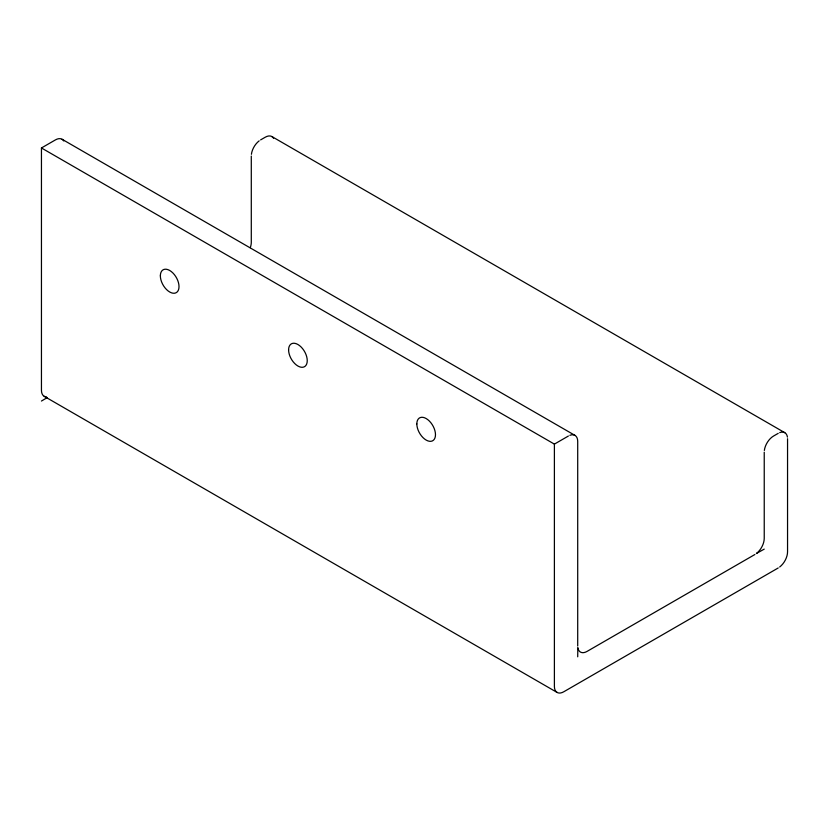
<?xml version="1.0" encoding="UTF-8"?>
<svg xmlns="http://www.w3.org/2000/svg" width="829" height="829" viewBox="0 0 829 829"><rect width="100%" height="100%" fill="white"/><g stroke="black" fill="none" stroke-linecap="round" stroke-linejoin="round"><path stroke-width="1.24" d="M577.709 656.806L577.823 647.646A13.191 7.616 -60 0 0 587.036 651.418L754.908 554.497M41.45 401.039L47.346 397.537M46.538 396.925A13.191 7.616 -60 0 1 41.45 390.272L41.45 147.966L55.439 139.894A13.191 7.616 -60 0 1 63.75 140.971M260.617 139.894L265.28 137.2A13.191 7.616 -60 0 1 273.591 138.277M41.45 147.966L554.394 444.116L568.383 436.033M778.224 433.349L773.561 436.033A13.191 7.616 -60 0 0 764.348 450.437M778.224 567.958L563.72 691.8A13.191 7.616 -60 0 1 554.394 686.412L554.394 444.116M764.234 549.109L756.369 553.523A13.191 7.616 -60 0 0 764.234 538.342L764.234 452.188M271.871 136.547L784.814 432.697M62.03 139.241L574.974 435.38M44.186 396.303L557.129 692.453M787.55 438.728L787.55 551.803A13.191 7.616 -60 0 1 779.685 566.984M577.709 646.029L577.709 441.422A13.191 7.616 -60 0 0 569.844 435.329M251.291 156.049L251.291 242.203A13.191 7.616 -60 0 1 250.275 247.674M779.685 432.634A13.191 7.616 -60 0 1 787.436 437.111M251.405 154.298A13.191 7.616 -60 0 1 259.156 140.868M416.832 423.92A13.191 7.616 60 0 0 430.821 441.329A13.191 7.616 60 0 0 430.821 422.676A13.191 7.616 60 0 0 416.832 423.92M288.596 349.89A13.191 7.616 60 0 0 302.585 367.288A13.191 7.616 60 0 0 302.585 348.636A13.191 7.616 60 0 0 288.596 349.89M160.36 275.85A13.191 7.616 60 0 0 174.349 293.248A13.191 7.616 60 0 0 174.349 274.596A13.191 7.616 60 0 0 160.36 275.85"/></g></svg>
